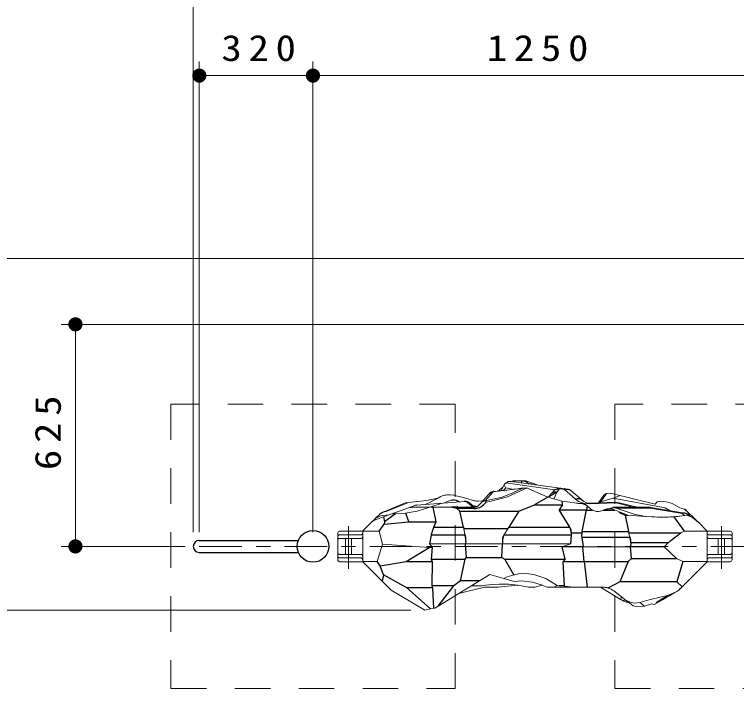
# Model space of a CAD drawing. Units: millimetres on the paper, scale 1:40. Extents: x -385 to 0, y 0 to 267.
# Drawn here: x -320.7 to -269.9, y 163.6 to 211.1 of the extents above; entities that cross this region are included whole.
import ezdxf

# ---------------------------------------------------------------- set-up
doc = ezdxf.new("R2010")
doc.units = ezdxf.units.MM
doc.linetypes.add('USER1', pattern=[4.5, 2.5, -2])
doc.linetypes.add('USER2', pattern=[6, 3, -1, 1, -1])
doc.layers.add('LY_1', color=7, linetype='Continuous', lineweight=13)
doc.styles.add('ＭＳ ゴシック', font='')
doc.styles.get('ＭＳ ゴシック').set_extended_font_data('MS Gothic')

# ---------------------------------------------------------------- blocks, each defined once
blk = doc.blocks.new('filled_dot')
at = {"color": 0, "linetype": 'Continuous', "lineweight": -2, "const_width": 1.25}
blk.add_lwpolyline([(-0.625, 0, 1), (0.625, 0, 1)], format="xyb", close=True, dxfattribs=at)

msp = doc.modelspace()

# ---------------------------------------------------------------- linework, layer by layer
at = {"layer": 'LY_1'}
for p, q in [((-308.124, 174.628), (-308.124, 249.736)), ((-307.699, 174.628), (-307.699, 207.753)), ((-299.699, 174.628), (-299.699, 207.753)), ((-307.699, 206.753), (-299.699, 206.753)), ((-299.699, 206.753), (-268.449, 206.753)), ((-228.165, 193.878), (-364.124, 193.878)), ((-242.386, 189.253), (-317.42, 189.253)), ((-316.42, 173.628), (-316.42, 189.253)), ((-286.146, 177.763), (-286.247, 177.953)), ((-285.478, 178.253), (-285.003, 178.253)), ((-287.006, 177.465), (-287.568, 176.842)), ((-286.693, 177.523), (-286.334, 177.795)), ((-283.113, 177.117), (-282.668, 177.6)), ((-282.515, 177.458), (-282.343, 177.675)), ((-281.975, 177.636), (-281.725, 177.628)), ((-290.345, 177.242), (-290.246, 177.25)), ((-290.246, 177.25), (-290.055, 177.266)), ((-290.055, 177.266), (-289.766, 177.244)), ((-289.795, 177.243), (-289.135, 177.064)), ((-289.135, 177.064), (-288.327, 176.844)), ((-292.975, 176.723), (-294.537, 176.073)), ((-289.736, 176.894), (-289.68, 176.884)), ((-288.756, 176.668), (-288.444, 176.379)), ((-288.372, 176.377), (-288.715, 176.692)), ((-288.713, 176.709), (-288.33, 176.382)), ((-288.068, 176.821), (-287.779, 176.845)), ((-287.998, 176.545), (-287.886, 176.67)), ((-280.424, 176.508), (-280.402, 176.488)), ((-280.402, 176.488), (-280.169, 176.279)), ((-294.742, 175.705), (-294.226, 175.889)), ((-292.815, 176.379), (-291.474, 176.385)), ((-291.388, 176.385), (-291.244, 176.385)), ((-291.244, 176.385), (-289.994, 176.382)), ((-289.994, 176.382), (-288.371, 176.379)), ((-289.994, 176.382), (-289.576, 176.291)), ((-279.458, 176.118), (-279.264, 176.175)), ((-279.264, 176.175), (-279.22, 176.188)), ((-279.22, 176.188), (-278.574, 176.377)), ((-295.574, 175.331), (-295.33, 175.575)), ((-295.295, 175.508), (-294.742, 175.705)), ((-272.966, 175.639), (-272.567, 175.323)), ((-272.952, 175.709), (-272.914, 175.671)), ((-295.574, 175.331), (-296.189, 174.714)), ((-291.377, 174.493), (-291.196, 174.975)), ((-289.085, 174.899), (-288.945, 173.987)), ((-281.618, 174.975), (-281.504, 174.426)), ((-271.949, 174.703), (-272.567, 175.323)), ((-297.949, 172.678), (-297.949, 174.578)), ((-296.199, 174.703), (-297.824, 174.703)), ((-296.189, 174.714), (-296.199, 174.703)), ((-296.19, 174.703), (-296.199, 174.697)), ((-296.199, 174.703), (-296.199, 174.697)), ((-296.19, 174.703), (-296.199, 174.703)), ((-296.199, 174.697), (-296.199, 174.578)), ((-295.04, 174.697), (-296.199, 174.697)), ((-296.199, 174.578), (-296.199, 172.678)), ((-296.195, 174.703), (-296.189, 174.714)), ((-294.804, 173.795), (-295.04, 174.697)), ((-280.783, 174.246), (-280.766, 174.676)), ((-277.478, 174.676), (-277.321, 173.888)), ((-274.69, 173.888), (-273.779, 174.576)), ((-273.576, 174.697), (-273.779, 174.576)), ((-271.949, 174.697), (-273.576, 174.697)), ((-271.949, 174.703), (-271.949, 174.578)), ((-270.324, 174.703), (-271.949, 174.703)), ((-271.949, 174.578), (-271.949, 172.678)), ((-270.199, 174.578), (-270.199, 172.678)), ((-274.69, 173.888), (-274.971, 173.61)), ((-308.699, 173.628), (-317.42, 173.628)), ((-295.173, 172.56), (-294.804, 173.795)), ((-291.516, 173.541), (-294.804, 173.795)), ((-291.291, 173.541), (-291.516, 173.541)), ((-288.965, 173.81), (-291.506, 173.81)), ((-291.506, 173.81), (-291.291, 173.541)), ((-286.353, 173.81), (-288.965, 173.81)), ((-281.549, 173.81), (-286.353, 173.81)), ((-280.696, 173.61), (-282.154, 173.61)), ((-282.111, 173.628), (-281.549, 173.81)), ((-277.342, 173.61), (-280.696, 173.61)), ((-274.971, 173.61), (-277.342, 173.61)), ((-274.971, 173.61), (-274.109, 172.774)), ((-296.199, 172.553), (-297.824, 172.553)), ((-296.199, 172.56), (-296.199, 172.678)), ((-296.199, 172.56), (-295.173, 172.56)), ((-296.19, 172.553), (-296.199, 172.56)), ((-296.199, 172.56), (-296.199, 172.553)), ((-296.199, 172.553), (-296.189, 172.543)), ((-296.19, 172.553), (-296.199, 172.553)), ((-296.189, 172.543), (-296.195, 172.553)), ((-296.189, 172.543), (-294.829, 171.179)), ((-274.109, 172.774), (-273.662, 172.56)), ((-273.707, 170.79), (-271.949, 172.553)), ((-273.662, 172.56), (-271.949, 172.56)), ((-271.949, 172.56), (-271.966, 172.553)), ((-270.324, 172.553), (-271.966, 172.553)), ((-271.949, 172.56), (-271.949, 172.678)), ((-287.241, 171.642), (-287.97, 171.198)), ((-286.274, 171.371), (-287.241, 171.642)), ((-294.199, 170.548), (-294.829, 171.179)), ((-287.97, 171.198), (-290.895, 169.417)), ((-291.817, 169.146), (-294.199, 170.548)), ((-280.397, 170.753), (-281.346, 170.753)), ((-279.286, 170.753), (-280.397, 170.753)), ((-278.905, 170.712), (-278.968, 170.712)), ((-278.905, 170.712), (-278.922, 170.699)), ((-277.788, 169.931), (-278.527, 170.496)), ((-274.088, 170.466), (-274.236, 170.379)), ((-273.707, 170.79), (-273.836, 170.661)), ((-274.739, 170.177), (-275.54, 169.692)), ((-291.119, 169.281), (-290.895, 169.417)), ((-276.367, 169.432), (-276.685, 169.676)), ((-292.817, 169.146), (-364.124, 169.146))]:
    msp.add_line(p, q, dxfattribs=at)
at = {"layer": 'LY_1', "linetype": 'USER1'}
for p, q in [((-289.699, 183.628), (-309.699, 183.628)), ((-309.699, 183.628), (-309.699, 163.628)), ((-289.699, 163.628), (-289.699, 183.628)), ((-258.449, 183.628), (-278.449, 183.628)), ((-278.449, 183.628), (-278.449, 163.628)), ((-297.824, 174.441), (-296.324, 174.441)), ((-270.324, 174.441), (-271.824, 174.441)), ((-297.824, 174.191), (-296.324, 174.191)), ((-297.416, 173.066), (-297.416, 174.191)), ((-296.983, 173.066), (-296.983, 174.191)), ((-270.324, 174.191), (-271.824, 174.191)), ((-271.166, 173.066), (-271.166, 174.191)), ((-270.733, 173.066), (-270.733, 174.191)), ((-297.824, 173.066), (-296.324, 173.066)), ((-270.324, 173.066), (-271.824, 173.066)), ((-297.824, 172.816), (-296.324, 172.816)), ((-270.324, 172.816), (-271.824, 172.816)), ((-309.699, 163.628), (-289.699, 163.628)), ((-278.449, 163.628), (-258.449, 163.628))]:
    msp.add_line(p, q, dxfattribs=at)
at = {"layer": 'LY_1', "lineweight": 25}
for p, q in [((-285.478, 178.172), (-285.478, 178.253)), ((-285.003, 178.107), (-285.003, 178.253)), ((-284.515, 178.042), (-284.499, 178.061)), ((-283.155, 177.096), (-284.103, 176.545)), ((-289.887, 176.877), (-289.987, 176.868)), ((-289.76, 176.893), (-289.887, 176.877)), ((-289.393, 176.767), (-289.673, 176.881)), ((-288.425, 176.482), (-288.457, 176.491)), ((-287.775, 176.798), (-287.779, 176.845)), ((-287.513, 176.746), (-287.626, 176.621)), ((-285.203, 176.111), (-284.103, 176.545)), ((-284.103, 176.545), (-282.127, 176.545)), ((-282.127, 176.545), (-282.363, 176.204)), ((-282.127, 176.545), (-282.159, 176.801)), ((-280.402, 176.488), (-280.453, 176.175)), ((-293.891, 175.925), (-294.662, 175.357)), ((-292.962, 175.352), (-293.156, 175.965)), ((-291.015, 175.352), (-291.244, 176.385)), ((-289.576, 176.291), (-289.351, 176.111)), ((-288.372, 176.288), (-289.576, 176.291)), ((-289.104, 174.975), (-289.351, 176.111)), ((-289.351, 176.111), (-285.203, 176.111)), ((-285.203, 176.111), (-285.906, 174.975)), ((-281.618, 174.975), (-282.363, 176.204)), ((-282.363, 176.204), (-280.476, 176.204)), ((-280.476, 176.204), (-280.766, 174.676)), ((-280.476, 176.204), (-280.453, 176.175)), ((-280.453, 176.175), (-280.019, 176.175)), ((-279.264, 176.175), (-278.454, 176.175)), ((-278.163, 176.042), (-277.713, 175.835)), ((-294.742, 175.705), (-294.662, 175.357)), ((-277.713, 175.835), (-277.478, 174.676)), ((-277.713, 175.835), (-277.533, 175.835)), ((-274.288, 175.702), (-273.576, 174.697)), ((-295.04, 174.697), (-294.694, 175.201)), ((-294.662, 175.357), (-294.694, 175.201)), ((-294.694, 175.201), (-292.962, 175.352)), ((-292.962, 175.352), (-291.015, 175.352)), ((-291.196, 174.975), (-291.015, 175.352)), ((-291.196, 174.975), (-289.104, 174.975)), ((-289.085, 174.899), (-285.957, 174.899)), ((-285.906, 174.975), (-281.618, 174.975)), ((-291.38, 174.426), (-291.506, 173.81)), ((-288.966, 174.426), (-291.38, 174.426)), ((-281.504, 174.426), (-286.261, 174.426)), ((-281.549, 173.81), (-281.504, 174.426)), ((-280.78, 174.561), (-281.506, 174.561)), ((-280.766, 174.676), (-277.478, 174.676)), ((-277.452, 174.576), (-273.779, 174.576)), ((-307.699, 174.053), (-300.729, 174.053)), ((-288.945, 173.987), (-288.965, 173.81)), ((-286.364, 173.987), (-286.353, 173.81)), ((-280.783, 174.246), (-280.689, 173.628)), ((-277.355, 174.246), (-280.783, 174.246)), ((-277.321, 173.888), (-277.342, 173.61)), ((-274.69, 173.888), (-277.321, 173.888)), ((-293.141, 172.556), (-291.516, 173.541)), ((-291.349, 172.728), (-291.291, 173.541)), ((-288.884, 172.859), (-288.965, 173.81)), ((-286.399, 172.859), (-286.353, 173.81)), ((-282.154, 173.61), (-282.111, 173.628)), ((-281.953, 172.728), (-282.154, 173.61)), ((-280.689, 173.628), (-280.696, 173.61)), ((-280.615, 172.556), (-280.696, 173.61)), ((-277.277, 172.774), (-277.342, 173.61)), ((-307.699, 173.203), (-300.729, 173.203)), ((-288.991, 172.728), (-288.884, 172.859)), ((-288.884, 172.859), (-286.399, 172.859)), ((-286.399, 172.859), (-286.187, 172.728)), ((-294.974, 172.271), (-295.173, 172.56)), ((-294.974, 172.271), (-293.141, 172.556)), ((-293.141, 172.556), (-291.303, 172.556)), ((-291.349, 172.728), (-288.991, 172.728)), ((-291.303, 172.556), (-291.349, 172.728)), ((-291.303, 172.556), (-291.328, 170.86)), ((-289.309, 171.198), (-288.991, 172.728)), ((-286.187, 172.728), (-281.953, 172.728)), ((-285.551, 171.638), (-286.187, 172.728)), ((-281.953, 172.728), (-282.091, 172.556)), ((-281.981, 170.86), (-282.091, 172.556)), ((-282.091, 172.556), (-280.615, 172.556)), ((-280.615, 172.556), (-277.517, 172.556)), ((-280.615, 172.556), (-280.397, 170.753)), ((-277.517, 172.556), (-278.092, 171.137)), ((-277.517, 172.556), (-277.277, 172.774)), ((-277.277, 172.774), (-274.109, 172.774)), ((-273.662, 172.56), (-274.078, 171.137)), ((-294.724, 171.63), (-294.974, 172.271)), ((-294.724, 171.63), (-294.829, 171.179)), ((-293.089, 170.712), (-294.724, 171.63)), ((-289.78, 170.86), (-291.328, 170.86)), ((-291.328, 170.86), (-291.279, 170.712)), ((-290.895, 169.417), (-289.78, 170.86)), ((-289.309, 171.198), (-289.78, 170.86)), ((-287.97, 171.198), (-289.309, 171.198)), ((-281.981, 170.86), (-282.362, 170.86)), ((-282.013, 170.828), (-281.981, 170.86)), ((-278.092, 171.137), (-278.905, 170.712)), ((-274.078, 171.137), (-278.092, 171.137)), ((-273.707, 170.79), (-274.078, 171.137)), ((-291.279, 170.712), (-293.089, 170.712)), ((-291.414, 169.226), (-293.089, 170.712)), ((-291.279, 170.712), (-291.206, 169.275))]:
    msp.add_line(p, q, dxfattribs=at)
at = {"layer": 'LY_1', "linetype": 'USER2'}
for p, q in [((-297.199, 172.053), (-297.199, 175.203)), ((-270.949, 172.053), (-270.949, 175.203)), ((-307.699, 173.628), (-268.449, 173.628))]:
    msp.add_line(p, q, dxfattribs=at)
at = {"layer": 'LY_1'}
for points in [[(-286.471, 177.524), (-286.215, 178.003), (-285.967, 178.186), (-285.741, 178.207), (-281.78, 177.664), (-281.52, 177.549), (-280.662, 176.818), (-280.452, 176.706), (-280.201, 176.665), (-278.391, 176.734), (-278.156, 176.706), (-276.865, 176.378), (-277.128, 176.378), (-278.359, 176.686), (-280.227, 176.615), (-280.589, 176.645), (-281.001, 176.799), (-281.228, 176.955), (-281.988, 177.635), (-282.343, 177.675), (-282.668, 177.6), (-286.134, 178.092)], [(-284.995, 178.253), (-284.723, 178.247), (-284.164, 178.065), (-283.915, 177.957)], [(-284.176, 178.071), (-284.494, 178.036), (-284.67, 178.176), (-284.988, 178.253)], [(-287.886, 176.67), (-287.313, 177.31), (-287.048, 177.461), (-284.658, 177.761), (-283.155, 177.096), (-282.159, 176.801), (-280.718, 176.634), (-280.424, 176.508)], [(-284.627, 177.745), (-286.007, 177.116), (-287.165, 176.8), (-287.513, 176.746), (-287.573, 176.833), (-286.383, 177.099), (-285.634, 177.387), (-284.917, 177.721)], [(-285.555, 177.633), (-286.133, 177.76), (-286.276, 177.57)], [(-283.089, 177.109), (-282.543, 177.437), (-282.716, 176.994)], [(-294.802, 176.023), (-293.2, 176.683), (-292.975, 176.723), (-291.699, 176.85), (-290.924, 177.016), (-290.692, 177.14), (-291.76, 176.587)], [(-290.692, 177.14), (-290.984, 176.983), (-291.378, 176.778)], [(-290.692, 177.14), (-290.984, 176.983), (-291.378, 176.778)], [(-279.61, 176.688), (-279.226, 177.239), (-279.045, 177.341), (-278.758, 177.386), (-275.611, 176.592), (-275.462, 176.771), (-275.144, 176.818), (-274.714, 176.744), (-274.411, 176.654), (-273.869, 176.347), (-273.545, 176.243), (-272.952, 175.709), (-272.562, 175.317), (-272.965, 175.638), (-273.274, 175.785), (-273.526, 175.795), (-274.317, 175.7), (-274.979, 175.688), (-276.321, 175.723), (-277.533, 175.835), (-278.482, 176.196), (-278.725, 176.304), (-279.225, 176.186), (-278.547, 176.371), (-278.293, 176.294), (-277.01, 175.864), (-276.238, 175.739), (-275.052, 175.674)], [(-278.568, 177.034), (-279.589, 176.712), (-279.392, 176.834), (-279.045, 177.341)], [(-274.545, 176.143), (-274.904, 176.35), (-278.578, 177.031), (-278.042, 177.203)], [(-294.226, 175.889), (-292.911, 176.359), (-292.815, 176.379), (-292.547, 176.509), (-292.404, 176.53), (-288.985, 176.798)], [(-294.14, 175.915), (-293.986, 175.93), (-293.321, 175.936), (-292.354, 176.098), (-291.474, 176.385), (-290.602, 176.673)], [(-290.413, 176.689), (-290.171, 176.818), (-289.987, 176.868)], [(-290.371, 176.383), (-289.532, 176.443), (-289.724, 176.382)], [(-289.385, 176.381), (-288.911, 176.411), (-288.858, 176.36)], [(-287.779, 176.845), (-287.726, 176.851), (-287.718, 176.853)], [(-287.779, 176.845), (-287.726, 176.851), (-287.718, 176.853)], [(-278.561, 176.378), (-276.06, 176.378), (-273.515, 175.957), (-272.984, 175.654)], [(-278.363, 176.325), (-275.964, 176.33), (-273.713, 175.944), (-273.534, 175.803)], [(-295.047, 175.86), (-295.317, 175.588), (-294.95, 175.786), (-294.782, 175.808), (-294.345, 175.851)], [(-286.364, 173.987), (-286.261, 174.426), (-285.906, 174.975)], [(-273.779, 174.576), (-274.278, 174.242), (-274.69, 173.888)], [(-282.517, 170.867), (-283.306, 171.367), (-284.141, 171.662), (-284.687, 171.728), (-285.222, 171.7), (-285.701, 171.593), (-286.021, 171.478), (-286.274, 171.371)], [(-286.268, 171.369), (-285.54, 171.165), (-285.016, 171.214), (-284.239, 171.108), (-283.554, 170.9), (-283.202, 170.753), (-281.346, 170.753), (-281.995, 170.825), (-282.517, 170.867), (-282.71, 170.753)], [(-289.433, 170.308), (-287.625, 170.753), (-286.656, 170.753), (-285.285, 170.903), (-284.523, 170.753), (-284.074, 170.753), (-283.55, 170.899)], [(-285.285, 170.903), (-285.91, 170.965), (-286.591, 170.974), (-287.041, 170.949), (-287.556, 170.897), (-287.8, 170.865), (-288.533, 170.856)], [(-279.448, 170.753), (-278.041, 169.896), (-277.83, 169.768), (-277.619, 169.696), (-277.478, 169.694)], [(-277.782, 169.927), (-277.478, 169.694), (-277.148, 169.453), (-276.811, 169.366), (-276.367, 169.432), (-275.844, 169.6), (-275.67, 169.535), (-275.09, 169.877), (-274.236, 170.379), (-274.739, 170.177), (-275.361, 170.033), (-276.027, 169.86), (-276.685, 169.676), (-277.042, 169.638), (-277.29, 169.68), (-277.535, 169.773), (-277.782, 169.927), (-277.478, 169.694)], [(-274.084, 170.468), (-273.949, 170.548), (-273.839, 170.658)], [(-277.528, 169.695), (-277.665, 169.837), (-277.828, 169.826), (-278.036, 169.893), (-277.996, 170.075)], [(-291.817, 169.146), (-291.414, 169.226), (-291.206, 169.275), (-291.119, 169.281)]]:
    msp.add_lwpolyline(points, dxfattribs=at)
at = {"layer": 'LY_1', "lineweight": 25}
for points in [[(-287.573, 176.833), (-287.567, 176.83), (-287.559, 176.826), (-287.552, 176.818), (-287.545, 176.809), (-287.537, 176.796), (-287.529, 176.782), (-287.521, 176.765), (-287.513, 176.746)], [(-287.573, 176.833), (-287.567, 176.83), (-287.559, 176.826), (-287.552, 176.818), (-287.545, 176.809), (-287.537, 176.796), (-287.529, 176.782), (-287.521, 176.765), (-287.513, 176.746)], [(-289.576, 176.291), (-289.644, 176.33), (-289.738, 176.359), (-289.856, 176.376), (-289.994, 176.382)], [(-278.559, 176.252), (-278.668, 176.276), (-278.816, 176.273), (-279.001, 176.244), (-279.22, 176.188)], [(-275.934, 176.368), (-275.937, 176.368), (-275.94, 176.366), (-275.944, 176.363), (-275.948, 176.359), (-275.951, 176.354), (-275.956, 176.347), (-275.96, 176.339), (-275.964, 176.33)], [(-275.934, 176.368), (-275.937, 176.368), (-275.94, 176.366), (-275.944, 176.363), (-275.948, 176.359), (-275.951, 176.354), (-275.956, 176.347), (-275.96, 176.339), (-275.964, 176.33)], [(-291.196, 174.975), (-291.305, 174.707), (-291.38, 174.426)], [(-289.104, 174.975), (-289.096, 174.937), (-289.085, 174.899)], [(-285.957, 174.899), (-285.93, 174.937), (-285.906, 174.975)], [(-281.506, 174.561), (-281.529, 174.772), (-281.618, 174.975)], [(-288.945, 173.987), (-288.937, 174.211), (-288.966, 174.426)], [(-286.261, 174.426), (-286.346, 174.211), (-286.364, 173.987)], [(-281.504, 174.426), (-281.502, 174.494), (-281.506, 174.561)], [(-280.78, 174.561), (-280.794, 174.405), (-280.783, 174.246)], [(-280.766, 174.676), (-280.775, 174.618), (-280.78, 174.561)], [(-277.478, 174.676), (-277.467, 174.626), (-277.452, 174.576)], [(-277.321, 173.888), (-277.322, 174.069), (-277.355, 174.246)]]:
    msp.add_lwpolyline(points, dxfattribs=at)
msp.add_circle((-299.699, 173.628), 1.114, dxfattribs=at)
at = {"layer": 'LY_1'}
for centre, radius, start, end in [((-285.478, 177.503), 0.75, 90, 110.5838), ((-286.923, 176.995), 0.5, 96.0921, 138.132), ((-298.244, 282.615), 105.725, 276.11741, 277.32901), ((-282.33, 177.247), 0.487, 82.3299, 133.7618), ((-281.845, 177.168), 0.5, 49.5074, 82.1978), ((-290.291, 176.415), 0.829, 94.009, 118.8735), ((-283.047, 177.134), 0.0329, 140.4672, 187.2029), ((-292.438, 176.284), 0.25, 94.3507, 115.8708), ((-288.956, 176.424), 0.375, 49.5074, 94.3507), ((-288.37, 176.879), 0.5, 269.8824, 318.132), ((-288.131, 177.568), 0.75, 254.8089, 274.8252), ((-280.742, 182.279), 5.63, 265.8615, 269.7675), ((-280.772, 176.149), 0.499, 48.1354, 89.1894), ((-280.772, 176.148), 0.5, 48.132, 89.1347), ((-280.758, 176.136), 0.5, 48.1334, 52.0797), ((-294.515, 175.33), 0.75, 112.4494, 135.0841), ((-292.743, 175.888), 0.5, 89.8824, 109.6507), ((-279.669, 176.838), 0.75, 228.132, 242.1309), ((-279.669, 176.838), 0.75, 242.1309, 286.3168), ((-276.06, 175.628), 0.75, 80.3529, 90), ((-273.593, 175.998), 0.25, 44.9159, 77.0955), ((-273.64, 175.217), 0.75, 51.5699, 80.3529), ((-295.043, 174.801), 0.75, 109.6507, 135.0841), ((-275.172, 187.403), 11.716, 270.9461, 276.3458), ((-297.824, 174.578), 0.125, 90, 179.9996), ((-270.324, 174.578), 0.125, 0.0004, 90), ((-297.824, 172.678), 0.125, 179.9996, 270), ((-270.324, 172.678), 0.125, 270, 0.0004), ((-279.286, 169.503), 1.25, 75.2489, 90), ((-279.286, 169.503), 1.25, 73.0296, 75.2489), ((-279.286, 169.503), 1.25, 52.5991, 73.0296), ((-274.721, 171.544), 1.25, 300.4656, 315.0841)]:
    msp.add_arc(centre, radius, start, end, dxfattribs=at)
at = {"layer": 'LY_1', "lineweight": 25}
for centre, radius, start, end in [((-286.987, 177.049), 0.417, 98.3456, 137.7726), ((-286.96, 177.358), 0.135, 97.1282, 130.4683), ((-282.611, 177.052), 0.399, 78.0119, 129.2205), ((-282.414, 177.246), 0.436, 80.7113, 125.6494), ((-282.257, 177.636), 0.0951, 95.0815, 155.3979), ((-281.933, 177.584), 0.102, 92.8847, 152.1343), ((-281.076, 176.378), 0.602, 50.8275, 105.092), ((-292.372, 176.485), 0.0548, 95.1091, 125.7166), ((-291.714, 176.525), 0.0755, 64.5038, 109.8455), ((-290.515, 176.099), 1.041, 15.7513, 19.3291), ((-289.029, 176.438), 0.355, 42.8492, 94.0781), ((-288.974, 176.445), 0.352, 43.5877, 94.0518), ((-288.131, 177.568), 1.125, 254.8089, 270.2716), ((-288.37, 177.288), 1, 269.8824, 318.132), ((-287.515, 176.338), 0.498, 96.7302, 138.1209), ((-294.531, 175.344), 0.729, 90.448, 134.9925), ((-292.822, 176.103), 0.271, 80.8123, 109.3019), ((-292.739, 176.335), 0.053, 93.1488, 137.8665), ((-284.758, 176.293), 3.614, 178.6329, 180.0664), ((-276.068, 176.244), 0.135, 39.5635, 86.4419), ((-273.6, 175.446), 0.517, 80.4719, 103.4081), ((-273.615, 175.245), 0.712, 51.7623, 98.5138), ((-307.699, 173.628), 0.425, 90, 270)]:
    msp.add_arc(centre, radius, start, end, dxfattribs=at)
at = {"layer": 'LY_1', "linetype": 'USER1'}
for centre, start, end in [((-297.824, 174.316), 90, 180), ((-296.324, 174.566), 270, 0), ((-271.824, 174.566), 180, 270), ((-270.324, 174.316), 0, 90), ((-297.824, 174.066), 90, 180), ((-296.324, 174.316), 270, 0), ((-271.824, 174.316), 180, 270), ((-270.324, 174.066), 0, 90), ((-297.824, 173.191), 180, 270), ((-297.824, 172.941), 180, 270), ((-296.324, 172.941), 0, 90), ((-271.824, 172.941), 90, 180), ((-270.324, 173.191), 270, 0), ((-270.324, 172.941), 270, 0), ((-296.324, 172.691), 0, 90), ((-271.824, 172.691), 90, 180)]:
    msp.add_arc(centre, 0.125, start, end, dxfattribs=at)

# ---------------------------------------------------------------- block references
at = {"layer": 'LY_1', "xscale": 0.4, "yscale": 0.4}
for p in [(-307.699, 206.753), (-299.699, 206.753)]:
    msp.add_blockref('filled_dot', p, dxfattribs=at)
for p, rotation in [((-299.699, 206.753), 180), ((-316.42, 189.253), 270), ((-316.42, 173.628), 90)]:
    msp.add_blockref('filled_dot', p, dxfattribs=dict(at, rotation=rotation))

# ---------------------------------------------------------------- texts
at = {"layer": 'LY_1', "char_height": 1.833, "attachment_point": 8, "style": 'ＭＳ ゴシック'}
for s, insert in [('\\T1.33;\\W1.15;320', (-303.284, 207.753)), ('\\T1.33;\\W1.15;1250', (-283.651, 207.753))]:
    msp.add_mtext(s, dxfattribs=dict(at, insert=insert))
at = {"layer": 'LY_1', "insert": (-317.42, 181.858), "char_height": 1.833, "attachment_point": 8, "rotation": 90, "style": 'ＭＳ ゴシック'}
msp.add_mtext('\\T1.33;\\W1.15;625', dxfattribs=at)

doc.saveas('drawing.dxf')
